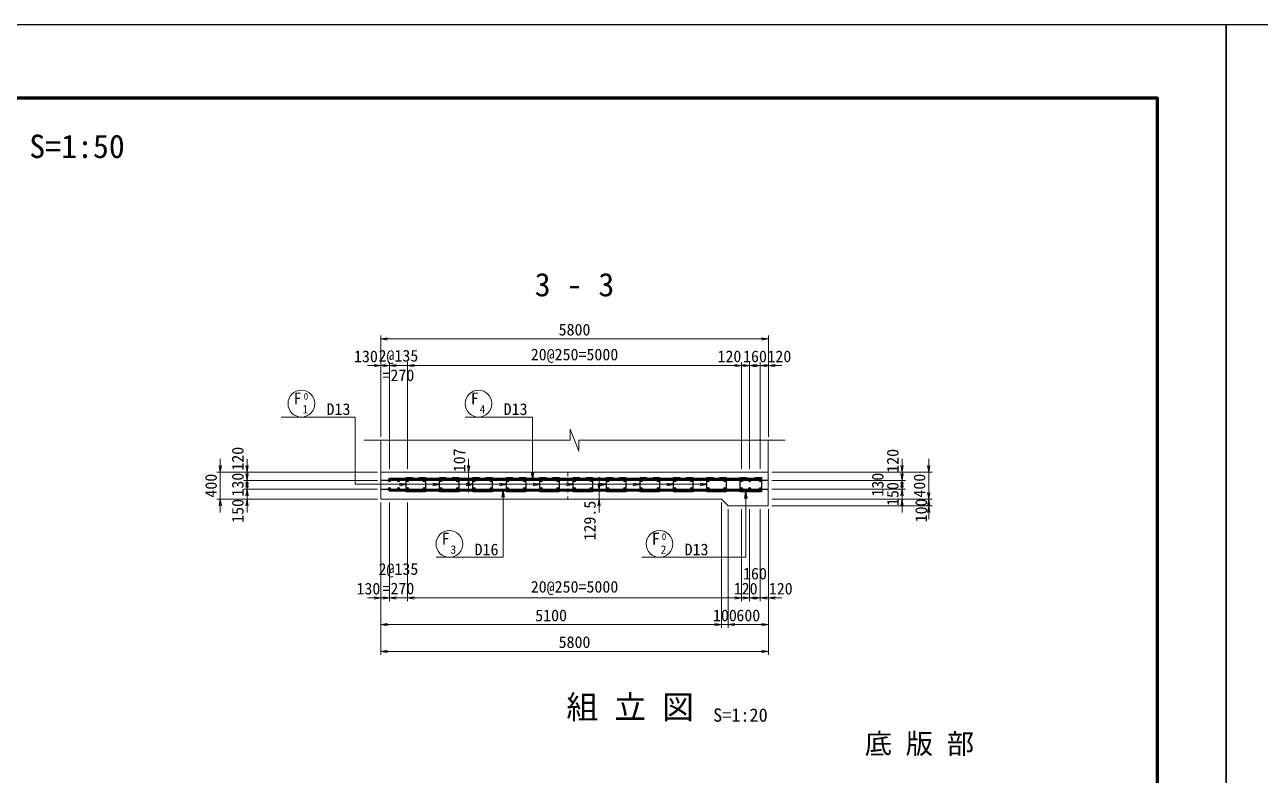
# Model space of a CAD drawing. Header units: millimetres. Extents: x 222124 to 348274, y -62968 to -33268.
# Drawn here: x 246200 to 264687, y -44500 to -33268 of the extents above; entities that cross this region are included whole.
import ezdxf
from ezdxf.enums import TextEntityAlignment as Align

# ---------------------------------------------------------------- set-up
doc = ezdxf.new("R2010")
doc.units = ezdxf.units.MM
doc.header["$LTSCALE"] = 50
doc.header["$PDSIZE"] = 300
doc.linetypes.add('SXF_跳び破線', pattern=[12, 6, -6])
doc.layers.get('Defpoints').update_dxf_attribs({"color": 191})
for name, color, linetype, lineweight in [('D-BGD', 7, 'Continuous', 13), ('D-STR', 1, 'Continuous', 50), ('D-STR-DIM', 7, 'Continuous', 13), ('D-STR-HTXT', 7, 'Continuous', 13), ('D-STR-STR2 @ 1', 7, 'Continuous', 25), ('D-STR-STR3', 1, 'Continuous', 25), ('D-STR-STR5', 7, 'Continuous', 25), ('D-STR-TXT', 7, 'Continuous', 13), ('D-TTL', 2, 'Continuous', 140), ('D-TTL-TXT', 7, 'Continuous', 13)]:
    doc.layers.add(name, color=color, linetype=linetype, lineweight=lineweight)
doc.styles.add('MS ゴシック', font='MS Gothic.ttf')
doc.styles.add('YOKO_GOTHIC', font='MS Gothic.ttf')
doc.dimstyles.new('S50', dxfattribs={"dimscale": 50, "dimtxt": 3.5, "dimasz": 2, "dimexe": 1, "dimexo": 1, "dimgap": 1, "dimtad": 1, "dimdec": 0, "dimzin": 1, "dimdsep": 46, "dimtxsty": 'YOKO_GOTHIC', "dimblk": 'OPEN', "dimcen": 0, "dimclrd": 256, "dimclre": 256, "dimclrt": 256, "dimaunit": 1, "dimadec": 3, "dimazin": 0, "dimtfac": 1, "dimtdec": 0, "dimtix": 1, "dimtmove": 2, "dimatfit": 3, "dimldrblk": 'OPEN', "dimfxl": 1, "dimlwd": -1, "dimlwe": -1, "dimarcsym": 0})

# ---------------------------------------------------------------- blocks, each defined once
blk = doc.blocks.new('a')
at = {"layer": 'D-STR-STR3'}
for radius in [20, 10]:
    blk.add_circle((0, 0), radius, dxfattribs=at)
blk = doc.blocks.new('_Open')
at = {"color": 0, "linetype": 'ByBlock', "lineweight": -2}
for p, q in [((-1, 0.17), (0, 0)), ((-1, -0.17), (0, 0)), ((0, 0), (-1, 0))]:
    blk.add_line(p, q, dxfattribs=at)
blk = doc.blocks.new('*D1837')
at = {"layer": 'D-STR-DIM', "transparency": 16777216}
for p, q in [((252841, -39866), (252841, -39766)), ((252841, -40066), (252841, -39966)), ((252841, -40166), (252841, -40266))]:
    blk.add_line(p, q, dxfattribs=at)
at = {"layer": 'Defpoints', "color": 0, "transparency": 16777216}
for p in [(252841, -39966), (252841, -39966), (252841, -40066)]:
    blk.add_point(p, dxfattribs=at)
at = {"layer": 'D-STR-DIM', "transparency": 16777216, "xscale": 100, "yscale": 100, "zscale": 100}
for p, rotation in [((252841, -39966), 270), ((252841, -40066), 90)]:
    blk.add_blockref('_Open', p, dxfattribs=dict(at, rotation=rotation))
at = {"layer": 'D-STR-DIM', "transparency": 16777216, "insert": (252704, -39786), "char_height": 175, "attachment_point": 5, "rotation": 90, "style": 'YOKO_GOTHIC'}
blk.add_mtext('107', dxfattribs=at)
blk = doc.blocks.new('*D1838')
at = {"layer": 'D-STR-DIM', "transparency": 16777216}
for p, q in [((254794, -40136), (254794, -40036)), ((254794, -40366), (254794, -40236)), ((254794, -40466), (254794, -40566))]:
    blk.add_line(p, q, dxfattribs=at)
at = {"layer": 'Defpoints', "color": 0, "transparency": 16777216}
for p in [(254794, -40236), (254794, -40236), (254794, -40366)]:
    blk.add_point(p, dxfattribs=at)
at = {"layer": 'D-STR-DIM', "transparency": 16777216, "xscale": 100, "yscale": 100, "zscale": 100}
for p, rotation in [((254794, -40236), 270), ((254794, -40366), 90)]:
    blk.add_blockref('_Open', p, dxfattribs=dict(at, rotation=rotation))
at = {"layer": 'D-STR-DIM', "transparency": 16777216, "insert": (254656, -40689), "char_height": 175, "attachment_point": 5, "rotation": 90, "style": 'YOKO_GOTHIC'}
blk.add_mtext('129.5', dxfattribs=at)
blk = doc.blocks.new('*D1779')
at = {"layer": 'D-STR-DIM', "transparency": 16777216}
for p, q in [((259726, -39866), (259726, -39766)), ((257376, -39966), (259776, -39966)), ((259726, -39966), (259726, -40366)), ((257376, -40366), (259776, -40366)), ((259726, -40466), (259726, -40566))]:
    blk.add_line(p, q, dxfattribs=at)
at = {"layer": 'Defpoints', "color": 0, "transparency": 16777216}
for p in [(257326, -39966), (257326, -40366), (259726, -40366)]:
    blk.add_point(p, dxfattribs=at)
at = {"layer": 'D-STR-DIM', "transparency": 16777216, "xscale": 100, "yscale": 100, "zscale": 100}
for p, rotation in [((259726, -39966), 270), ((259726, -40366), 90)]:
    blk.add_blockref('_Open', p, dxfattribs=dict(at, rotation=rotation))
at = {"layer": 'D-STR-DIM', "transparency": 16777216, "insert": (259588, -40166), "char_height": 175, "attachment_point": 5, "rotation": 90, "style": 'YOKO_GOTHIC'}
blk.add_mtext('400', dxfattribs=at)
blk = doc.blocks.new('*D1780')
at = {"layer": 'D-STR-DIM', "transparency": 16777216}
for p, q in [((259326, -39986), (259326, -39886)), ((257376, -40086), (259376, -40086)), ((259326, -40086), (259326, -40216)), ((257376, -40216), (259376, -40216)), ((259326, -40316), (259326, -40416))]:
    blk.add_line(p, q, dxfattribs=at)
at = {"layer": 'Defpoints', "color": 0, "transparency": 16777216}
for p in [(257326, -40086), (257326, -40216), (259326, -40216)]:
    blk.add_point(p, dxfattribs=at)
at = {"layer": 'D-STR-DIM', "transparency": 16777216, "xscale": 100, "yscale": 100, "zscale": 100}
for p, rotation in [((259326, -40086), 270), ((259326, -40216), 90)]:
    blk.add_blockref('_Open', p, dxfattribs=dict(at, rotation=rotation))
at = {"layer": 'D-STR-DIM', "transparency": 16777216, "insert": (258963, -40151), "char_height": 175, "attachment_point": 5, "rotation": 90, "style": 'YOKO_GOTHIC'}
blk.add_mtext('130', dxfattribs=at)
blk = doc.blocks.new('*D1781')
at = {"layer": 'D-STR-DIM', "transparency": 16777216}
for p, q in [((259326, -40116), (259326, -40016)), ((257376, -40216), (259376, -40216)), ((259326, -40216), (259326, -40366)), ((257376, -40366), (259376, -40366)), ((259326, -40466), (259326, -40566))]:
    blk.add_line(p, q, dxfattribs=at)
at = {"layer": 'Defpoints', "color": 0, "transparency": 16777216}
for p in [(257326, -40216), (257326, -40366), (259326, -40366)]:
    blk.add_point(p, dxfattribs=at)
at = {"layer": 'D-STR-DIM', "transparency": 16777216, "xscale": 100, "yscale": 100, "zscale": 100}
for p, rotation in [((259326, -40216), 270), ((259326, -40366), 90)]:
    blk.add_blockref('_Open', p, dxfattribs=dict(at, rotation=rotation))
at = {"layer": 'D-STR-DIM', "transparency": 16777216, "insert": (259188, -40291), "char_height": 175, "attachment_point": 5, "rotation": 90, "style": 'YOKO_GOTHIC'}
blk.add_mtext('150', dxfattribs=at)
blk = doc.blocks.new('*D1782')
at = {"layer": 'D-STR-DIM', "transparency": 16777216}
for p, q in [((259726, -40266), (259726, -40166)), ((257376, -40366), (259776, -40366)), ((257376, -40466), (259776, -40466)), ((259726, -40466), (259726, -40366)), ((259726, -40566), (259726, -40666))]:
    blk.add_line(p, q, dxfattribs=at)
at = {"layer": 'Defpoints', "color": 0, "transparency": 16777216}
for p in [(257326, -40366), (257326, -40466), (259726, -40366)]:
    blk.add_point(p, dxfattribs=at)
at = {"layer": 'D-STR-DIM', "transparency": 16777216, "xscale": 100, "yscale": 100, "zscale": 100}
for p, rotation in [((259726, -40366), 270), ((259726, -40466), 90)]:
    blk.add_blockref('_Open', p, dxfattribs=dict(at, rotation=rotation))
at = {"layer": 'D-STR-DIM', "transparency": 16777216, "insert": (259613, -40537), "char_height": 175, "attachment_point": 5, "rotation": 90, "style": 'YOKO_GOTHIC'}
blk.add_mtext('100', dxfattribs=at)
blk = doc.blocks.new('*D1783')
at = {"layer": 'D-STR-DIM', "transparency": 16777216}
for p, q in [((259326, -39866), (259326, -39766)), ((257376, -39966), (259376, -39966)), ((257376, -40086), (259376, -40086)), ((259326, -40086), (259326, -39966)), ((259326, -40186), (259326, -40286))]:
    blk.add_line(p, q, dxfattribs=at)
at = {"layer": 'Defpoints', "color": 0, "transparency": 16777216}
for p in [(257326, -39966), (257326, -40086), (259326, -39966)]:
    blk.add_point(p, dxfattribs=at)
at = {"layer": 'D-STR-DIM', "transparency": 16777216, "xscale": 100, "yscale": 100, "zscale": 100}
for p, rotation in [((259326, -39966), 270), ((259326, -40086), 90)]:
    blk.add_blockref('_Open', p, dxfattribs=dict(at, rotation=rotation))
at = {"layer": 'D-STR-DIM', "transparency": 16777216, "insert": (259188, -39794), "char_height": 175, "attachment_point": 5, "rotation": 90, "style": 'YOKO_GOTHIC'}
blk.add_mtext('120', dxfattribs=at)
blk = doc.blocks.new('*D1784')
at = {"layer": 'D-STR-DIM', "transparency": 16777216}
for p, q in [((249126, -39866), (249126, -39766)), ((251476, -39966), (249076, -39966)), ((249126, -39966), (249126, -40366)), ((251476, -40366), (249076, -40366)), ((249126, -40466), (249126, -40566))]:
    blk.add_line(p, q, dxfattribs=at)
at = {"layer": 'Defpoints', "color": 0, "transparency": 16777216}
for p in [(251526, -39966), (249126, -40366), (251526, -40366)]:
    blk.add_point(p, dxfattribs=at)
at = {"layer": 'D-STR-DIM', "transparency": 16777216, "xscale": 100, "yscale": 100, "zscale": 100}
for p, rotation in [((249126, -39966), 270), ((249126, -40366), 90)]:
    blk.add_blockref('_Open', p, dxfattribs=dict(at, rotation=rotation))
at = {"layer": 'D-STR-DIM', "transparency": 16777216, "insert": (248988, -40166), "char_height": 175, "attachment_point": 5, "rotation": 90, "style": 'YOKO_GOTHIC'}
blk.add_mtext('400', dxfattribs=at)
blk = doc.blocks.new('*D1785')
at = {"layer": 'D-STR-DIM', "transparency": 16777216}
for p, q in [((249526, -39986), (249526, -39886)), ((251476, -40086), (249476, -40086)), ((249526, -40086), (249526, -40216)), ((251476, -40216), (249476, -40216)), ((249526, -40316), (249526, -40416))]:
    blk.add_line(p, q, dxfattribs=at)
at = {"layer": 'Defpoints', "color": 0, "transparency": 16777216}
for p in [(251526, -40086), (249526, -40216), (251526, -40216)]:
    blk.add_point(p, dxfattribs=at)
at = {"layer": 'D-STR-DIM', "transparency": 16777216, "xscale": 100, "yscale": 100, "zscale": 100}
for p, rotation in [((249526, -40086), 270), ((249526, -40216), 90)]:
    blk.add_blockref('_Open', p, dxfattribs=dict(at, rotation=rotation))
at = {"layer": 'D-STR-DIM', "transparency": 16777216, "insert": (249388, -40151), "char_height": 175, "attachment_point": 5, "rotation": 90, "style": 'YOKO_GOTHIC'}
blk.add_mtext('130', dxfattribs=at)
blk = doc.blocks.new('*D1786')
at = {"layer": 'D-STR-DIM', "transparency": 16777216}
for p, q in [((249526, -40116), (249526, -40016)), ((251476, -40216), (249476, -40216)), ((249526, -40216), (249526, -40366)), ((251476, -40366), (249476, -40366)), ((249526, -40466), (249526, -40566))]:
    blk.add_line(p, q, dxfattribs=at)
at = {"layer": 'Defpoints', "color": 0, "transparency": 16777216}
for p in [(251526, -40216), (249526, -40366), (251526, -40366)]:
    blk.add_point(p, dxfattribs=at)
at = {"layer": 'D-STR-DIM', "transparency": 16777216, "xscale": 100, "yscale": 100, "zscale": 100}
for p, rotation in [((249526, -40216), 270), ((249526, -40366), 90)]:
    blk.add_blockref('_Open', p, dxfattribs=dict(at, rotation=rotation))
at = {"layer": 'D-STR-DIM', "transparency": 16777216, "insert": (249388, -40543), "char_height": 175, "attachment_point": 5, "rotation": 90, "style": 'YOKO_GOTHIC'}
blk.add_mtext('150', dxfattribs=at)
blk = doc.blocks.new('*D1787')
at = {"layer": 'D-STR-DIM', "transparency": 16777216}
for p, q in [((249526, -39866), (249526, -39766)), ((251476, -39966), (249476, -39966)), ((251476, -40086), (249476, -40086)), ((249526, -39966), (249526, -40086)), ((249526, -40186), (249526, -40286))]:
    blk.add_line(p, q, dxfattribs=at)
at = {"layer": 'Defpoints', "color": 0, "transparency": 16777216}
for p in [(249526, -40086), (251526, -39966), (251526, -40086)]:
    blk.add_point(p, dxfattribs=at)
at = {"layer": 'D-STR-DIM', "transparency": 16777216, "xscale": 100, "yscale": 100, "zscale": 100}
for p, rotation in [((249526, -39966), 270), ((249526, -40086), 90)]:
    blk.add_blockref('_Open', p, dxfattribs=dict(at, rotation=rotation))
at = {"layer": 'D-STR-DIM', "transparency": 16777216, "insert": (249388, -39763), "char_height": 175, "attachment_point": 5, "rotation": 90, "style": 'YOKO_GOTHIC'}
blk.add_mtext('120', dxfattribs=at)
blk = doc.blocks.new('*D1788')
at = {"layer": 'D-STR-DIM', "transparency": 16777216}
for p, q in [((251526, -40416), (251526, -42695)), ((257326, -40516), (257326, -42695)), ((251626, -42645), (257226, -42645))]:
    blk.add_line(p, q, dxfattribs=at)
at = {"layer": 'Defpoints', "color": 0, "transparency": 16777216}
for p in [(251526, -40366), (257326, -40466), (257326, -42645)]:
    blk.add_point(p, dxfattribs=at)
at = {"layer": 'D-STR-DIM', "transparency": 16777216, "xscale": 100, "yscale": 100, "zscale": 100, "rotation": 180}
blk.add_blockref('_Open', (251526, -42645), dxfattribs=at)
at = {"layer": 'D-STR-DIM', "transparency": 16777216, "xscale": 100, "yscale": 100, "zscale": 100}
blk.add_blockref('_Open', (257326, -42645), dxfattribs=at)
at = {"layer": 'D-STR-DIM', "transparency": 16777216, "insert": (254426, -42508), "char_height": 175, "attachment_point": 5, "style": 'YOKO_GOTHIC'}
blk.add_mtext('5800', dxfattribs=at)
blk = doc.blocks.new('*D1789')
at = {"layer": 'D-STR-DIM', "transparency": 16777216}
for p, q in [((251526, -40416), (251526, -42295)), ((256626, -40416), (256626, -42295)), ((251626, -42245), (256526, -42245))]:
    blk.add_line(p, q, dxfattribs=at)
at = {"layer": 'Defpoints', "color": 0, "transparency": 16777216}
for p in [(251526, -40366), (256626, -40366), (256626, -42245)]:
    blk.add_point(p, dxfattribs=at)
at = {"layer": 'D-STR-DIM', "transparency": 16777216, "xscale": 100, "yscale": 100, "zscale": 100, "rotation": 180}
blk.add_blockref('_Open', (251526, -42245), dxfattribs=at)
at = {"layer": 'D-STR-DIM', "transparency": 16777216, "xscale": 100, "yscale": 100, "zscale": 100}
blk.add_blockref('_Open', (256626, -42245), dxfattribs=at)
at = {"layer": 'D-STR-DIM', "transparency": 16777216, "insert": (254076, -42108), "char_height": 175, "attachment_point": 5, "style": 'YOKO_GOTHIC'}
blk.add_mtext('5100', dxfattribs=at)
blk = doc.blocks.new('*D1790')
at = {"layer": 'D-STR-DIM', "transparency": 16777216}
for p, q in [((251526, -40416), (251526, -41895)), ((251656, -40416), (251656, -41895)), ((251426, -41845), (251326, -41845)), ((251526, -41845), (251656, -41845)), ((251756, -41845), (251856, -41845))]:
    blk.add_line(p, q, dxfattribs=at)
at = {"layer": 'Defpoints', "color": 0, "transparency": 16777216}
for p in [(251526, -40366), (251656, -40366), (251656, -41845)]:
    blk.add_point(p, dxfattribs=at)
at = {"layer": 'D-STR-DIM', "transparency": 16777216, "xscale": 100, "yscale": 100, "zscale": 100}
blk.add_blockref('_Open', (251526, -41845), dxfattribs=at)
at = {"layer": 'D-STR-DIM', "transparency": 16777216, "xscale": 100, "yscale": 100, "zscale": 100, "rotation": 180}
blk.add_blockref('_Open', (251656, -41845), dxfattribs=at)
at = {"layer": 'D-STR-DIM', "transparency": 16777216, "insert": (251342, -41708), "char_height": 175, "attachment_point": 5, "style": 'YOKO_GOTHIC'}
blk.add_mtext('130', dxfattribs=at)
blk = doc.blocks.new('*D1791')
at = {"layer": 'D-STR-DIM', "transparency": 16777216}
for p, q in [((251926, -40416), (251926, -41895)), ((256926, -40516), (256926, -41895)), ((256826, -41845), (252026, -41845))]:
    blk.add_line(p, q, dxfattribs=at)
at = {"layer": 'Defpoints', "color": 0, "transparency": 16777216}
for p in [(251926, -40366), (256926, -40466), (251926, -41845)]:
    blk.add_point(p, dxfattribs=at)
at = {"layer": 'D-STR-DIM', "transparency": 16777216, "xscale": 100, "yscale": 100, "zscale": 100, "rotation": 180}
blk.add_blockref('_Open', (251926, -41845), dxfattribs=at)
at = {"layer": 'D-STR-DIM', "transparency": 16777216, "xscale": 100, "yscale": 100, "zscale": 100}
blk.add_blockref('_Open', (256926, -41845), dxfattribs=at)
at = {"layer": 'D-STR-DIM', "transparency": 16777216, "insert": (254426, -41698), "char_height": 175, "attachment_point": 5, "style": 'YOKO_GOTHIC'}
blk.add_mtext('20@250=5000', dxfattribs=at)
blk = doc.blocks.new('*D1792')
at = {"layer": 'D-STR-DIM', "transparency": 16777216}
for p, q in [((257206, -40516), (257206, -41895)), ((257326, -40516), (257326, -41895)), ((257106, -41845), (257006, -41845)), ((257326, -41845), (257206, -41845)), ((257426, -41845), (257526, -41845))]:
    blk.add_line(p, q, dxfattribs=at)
at = {"layer": 'Defpoints', "color": 0, "transparency": 16777216}
for p in [(257206, -40466), (257326, -40466), (257206, -41845)]:
    blk.add_point(p, dxfattribs=at)
at = {"layer": 'D-STR-DIM', "transparency": 16777216, "xscale": 100, "yscale": 100, "zscale": 100}
blk.add_blockref('_Open', (257206, -41845), dxfattribs=at)
at = {"layer": 'D-STR-DIM', "transparency": 16777216, "xscale": 100, "yscale": 100, "zscale": 100, "rotation": 180}
blk.add_blockref('_Open', (257326, -41845), dxfattribs=at)
at = {"layer": 'D-STR-DIM', "transparency": 16777216, "insert": (257512, -41708), "char_height": 175, "attachment_point": 5, "style": 'YOKO_GOTHIC'}
blk.add_mtext('120', dxfattribs=at)
blk = doc.blocks.new('*D1793')
at = {"layer": 'D-STR-DIM', "transparency": 16777216}
for p, q in [((256626, -40416), (256626, -42295)), ((256726, -40516), (256726, -42295)), ((256526, -42245), (256426, -42245)), ((256626, -42245), (256726, -42245)), ((256826, -42245), (256926, -42245))]:
    blk.add_line(p, q, dxfattribs=at)
at = {"layer": 'Defpoints', "color": 0, "transparency": 16777216}
for p in [(256626, -40366), (256726, -40466), (256726, -42245)]:
    blk.add_point(p, dxfattribs=at)
at = {"layer": 'D-STR-DIM', "transparency": 16777216, "xscale": 100, "yscale": 100, "zscale": 100}
blk.add_blockref('_Open', (256626, -42245), dxfattribs=at)
at = {"layer": 'D-STR-DIM', "transparency": 16777216, "xscale": 100, "yscale": 100, "zscale": 100, "rotation": 180}
blk.add_blockref('_Open', (256726, -42245), dxfattribs=at)
at = {"layer": 'D-STR-DIM', "transparency": 16777216, "insert": (256676, -42108), "char_height": 175, "attachment_point": 5, "style": 'YOKO_GOTHIC'}
blk.add_mtext('100', dxfattribs=at)
blk = doc.blocks.new('*D1794')
at = {"layer": 'D-STR-DIM', "transparency": 16777216}
for p, q in [((256726, -40516), (256726, -42295)), ((257326, -40516), (257326, -42295)), ((256826, -42245), (257226, -42245))]:
    blk.add_line(p, q, dxfattribs=at)
at = {"layer": 'Defpoints', "color": 0, "transparency": 16777216}
for p in [(256726, -40466), (257326, -40466), (257326, -42245)]:
    blk.add_point(p, dxfattribs=at)
at = {"layer": 'D-STR-DIM', "transparency": 16777216, "xscale": 100, "yscale": 100, "zscale": 100, "rotation": 180}
blk.add_blockref('_Open', (256726, -42245), dxfattribs=at)
at = {"layer": 'D-STR-DIM', "transparency": 16777216, "xscale": 100, "yscale": 100, "zscale": 100}
blk.add_blockref('_Open', (257326, -42245), dxfattribs=at)
at = {"layer": 'D-STR-DIM', "transparency": 16777216, "insert": (257026, -42108), "char_height": 175, "attachment_point": 5, "style": 'YOKO_GOTHIC'}
blk.add_mtext('600', dxfattribs=at)
blk = doc.blocks.new('*D1795')
at = {"layer": 'D-STR-DIM', "transparency": 16777216}
for p, q in [((257046, -40516), (257046, -41895)), ((257206, -40516), (257206, -41895)), ((256946, -41845), (256846, -41845)), ((257046, -41845), (257206, -41845)), ((257306, -41845), (257406, -41845))]:
    blk.add_line(p, q, dxfattribs=at)
at = {"layer": 'Defpoints', "color": 0, "transparency": 16777216}
for p in [(257046, -40466), (257206, -40466), (257206, -41845)]:
    blk.add_point(p, dxfattribs=at)
at = {"layer": 'D-STR-DIM', "transparency": 16777216, "xscale": 100, "yscale": 100, "zscale": 100}
blk.add_blockref('_Open', (257046, -41845), dxfattribs=at)
at = {"layer": 'D-STR-DIM', "transparency": 16777216, "xscale": 100, "yscale": 100, "zscale": 100, "rotation": 180}
blk.add_blockref('_Open', (257206, -41845), dxfattribs=at)
at = {"layer": 'D-STR-DIM', "transparency": 16777216, "insert": (257126, -41483), "char_height": 175, "attachment_point": 5, "style": 'YOKO_GOTHIC'}
blk.add_mtext('160', dxfattribs=at)
blk = doc.blocks.new('*D1796')
at = {"layer": 'D-STR-DIM', "transparency": 16777216}
for p, q in [((256926, -40516), (256926, -41895)), ((257046, -40516), (257046, -41895)), ((256826, -41845), (256726, -41845)), ((256926, -41845), (257046, -41845)), ((257146, -41845), (257246, -41845))]:
    blk.add_line(p, q, dxfattribs=at)
at = {"layer": 'Defpoints', "color": 0, "transparency": 16777216}
for p in [(256926, -40466), (257046, -40466), (257046, -41845)]:
    blk.add_point(p, dxfattribs=at)
at = {"layer": 'D-STR-DIM', "transparency": 16777216, "xscale": 100, "yscale": 100, "zscale": 100}
blk.add_blockref('_Open', (256926, -41845), dxfattribs=at)
at = {"layer": 'D-STR-DIM', "transparency": 16777216, "xscale": 100, "yscale": 100, "zscale": 100, "rotation": 180}
blk.add_blockref('_Open', (257046, -41845), dxfattribs=at)
at = {"layer": 'D-STR-DIM', "transparency": 16777216, "insert": (256986, -41708), "char_height": 175, "attachment_point": 5, "style": 'YOKO_GOTHIC'}
blk.add_mtext('120', dxfattribs=at)
blk = doc.blocks.new('*D1912')
at = {"layer": 'D-STR-DIM', "transparency": 16777216}
for p, q in [((251426, -38369), (251326, -38369)), ((251526, -39434), (251526, -38319)), ((251526, -38369), (251656, -38369)), ((251656, -39916), (251656, -38319)), ((251756, -38369), (251856, -38369))]:
    blk.add_line(p, q, dxfattribs=at)
at = {"layer": 'Defpoints', "color": 0, "transparency": 16777216}
for p in [(251656, -38369), (251526, -39484), (251656, -39966)]:
    blk.add_point(p, dxfattribs=at)
at = {"layer": 'D-STR-DIM', "transparency": 16777216, "xscale": 100, "yscale": 100, "zscale": 100}
blk.add_blockref('_Open', (251526, -38369), dxfattribs=at)
at = {"layer": 'D-STR-DIM', "transparency": 16777216, "xscale": 100, "yscale": 100, "zscale": 100, "rotation": 180}
blk.add_blockref('_Open', (251656, -38369), dxfattribs=at)
at = {"layer": 'D-STR-DIM', "transparency": 16777216, "insert": (251305, -38232), "char_height": 175, "attachment_point": 5, "style": 'YOKO_GOTHIC'}
blk.add_mtext('130', dxfattribs=at)
blk = doc.blocks.new('*D1541')
at = {"layer": 'D-STR-DIM', "transparency": 16777216}
for p, q in [((251926, -39916), (251926, -38319)), ((252026, -38369), (256826, -38369)), ((256926, -39916), (256926, -38319))]:
    blk.add_line(p, q, dxfattribs=at)
at = {"layer": 'Defpoints', "color": 0, "transparency": 16777216}
for p in [(256926, -38369), (251926, -39966), (256926, -39966)]:
    blk.add_point(p, dxfattribs=at)
at = {"layer": 'D-STR-DIM', "transparency": 16777216, "xscale": 100, "yscale": 100, "zscale": 100, "rotation": 180}
blk.add_blockref('_Open', (251926, -38369), dxfattribs=at)
at = {"layer": 'D-STR-DIM', "transparency": 16777216, "xscale": 100, "yscale": 100, "zscale": 100}
blk.add_blockref('_Open', (256926, -38369), dxfattribs=at)
at = {"layer": 'D-STR-DIM', "transparency": 16777216, "insert": (254426, -38222), "char_height": 175, "attachment_point": 5, "style": 'YOKO_GOTHIC'}
blk.add_mtext('20@250=5000', dxfattribs=at)
blk = doc.blocks.new('*D1542')
at = {"layer": 'D-STR-DIM', "transparency": 16777216}
for p, q in [((256826, -38369), (256726, -38369)), ((256926, -39916), (256926, -38319)), ((256926, -38369), (257046, -38369)), ((257046, -39916), (257046, -38319)), ((257146, -38369), (257246, -38369))]:
    blk.add_line(p, q, dxfattribs=at)
at = {"layer": 'Defpoints', "color": 0, "transparency": 16777216}
for p in [(257046, -38369), (256926, -39966), (257046, -39966)]:
    blk.add_point(p, dxfattribs=at)
at = {"layer": 'D-STR-DIM', "transparency": 16777216, "xscale": 100, "yscale": 100, "zscale": 100}
blk.add_blockref('_Open', (256926, -38369), dxfattribs=at)
at = {"layer": 'D-STR-DIM', "transparency": 16777216, "xscale": 100, "yscale": 100, "zscale": 100, "rotation": 180}
blk.add_blockref('_Open', (257046, -38369), dxfattribs=at)
at = {"layer": 'D-STR-DIM', "transparency": 16777216, "insert": (256744, -38232), "char_height": 175, "attachment_point": 5, "style": 'YOKO_GOTHIC'}
blk.add_mtext('120', dxfattribs=at)
blk = doc.blocks.new('*D1543')
at = {"layer": 'D-STR-DIM', "transparency": 16777216}
for p, q in [((256946, -38369), (256846, -38369)), ((257046, -39916), (257046, -38319)), ((257046, -38369), (257206, -38369)), ((257206, -39916), (257206, -38319)), ((257306, -38369), (257406, -38369))]:
    blk.add_line(p, q, dxfattribs=at)
at = {"layer": 'Defpoints', "color": 0, "transparency": 16777216}
for p in [(257206, -38369), (257046, -39966), (257206, -39966)]:
    blk.add_point(p, dxfattribs=at)
at = {"layer": 'D-STR-DIM', "transparency": 16777216, "xscale": 100, "yscale": 100, "zscale": 100}
blk.add_blockref('_Open', (257046, -38369), dxfattribs=at)
at = {"layer": 'D-STR-DIM', "transparency": 16777216, "xscale": 100, "yscale": 100, "zscale": 100, "rotation": 180}
blk.add_blockref('_Open', (257206, -38369), dxfattribs=at)
at = {"layer": 'D-STR-DIM', "transparency": 16777216, "insert": (257126, -38232), "char_height": 175, "attachment_point": 5, "style": 'YOKO_GOTHIC'}
blk.add_mtext('160', dxfattribs=at)
blk = doc.blocks.new('*D1913')
at = {"layer": 'D-STR-DIM', "transparency": 16777216}
for p, q in [((257106, -38369), (257006, -38369)), ((257206, -39916), (257206, -38319)), ((257206, -38369), (257326, -38369)), ((257326, -39434), (257326, -38319)), ((257426, -38369), (257526, -38369))]:
    blk.add_line(p, q, dxfattribs=at)
at = {"layer": 'Defpoints', "color": 0, "transparency": 16777216}
for p in [(257326, -38369), (257326, -39484), (257206, -39966)]:
    blk.add_point(p, dxfattribs=at)
at = {"layer": 'D-STR-DIM', "transparency": 16777216, "xscale": 100, "yscale": 100, "zscale": 100}
blk.add_blockref('_Open', (257206, -38369), dxfattribs=at)
at = {"layer": 'D-STR-DIM', "transparency": 16777216, "xscale": 100, "yscale": 100, "zscale": 100, "rotation": 180}
blk.add_blockref('_Open', (257326, -38369), dxfattribs=at)
at = {"layer": 'D-STR-DIM', "transparency": 16777216, "insert": (257491, -38232), "char_height": 175, "attachment_point": 5, "style": 'YOKO_GOTHIC'}
blk.add_mtext('120', dxfattribs=at)
blk = doc.blocks.new('*D1544')
at = {"layer": 'D-STR-DIM', "transparency": 16777216}
for p, q in [((251526, -39434), (251526, -37919)), ((257226, -37969), (251626, -37969)), ((257326, -39434), (257326, -37919))]:
    blk.add_line(p, q, dxfattribs=at)
at = {"layer": 'Defpoints', "color": 0, "transparency": 16777216}
for p in [(251526, -37969), (251526, -39484), (257326, -39484)]:
    blk.add_point(p, dxfattribs=at)
at = {"layer": 'D-STR-DIM', "transparency": 16777216, "xscale": 100, "yscale": 100, "zscale": 100, "rotation": 180}
blk.add_blockref('_Open', (251526, -37969), dxfattribs=at)
at = {"layer": 'D-STR-DIM', "transparency": 16777216, "xscale": 100, "yscale": 100, "zscale": 100}
blk.add_blockref('_Open', (257326, -37969), dxfattribs=at)
at = {"layer": 'D-STR-DIM', "transparency": 16777216, "insert": (254426, -37832), "char_height": 175, "attachment_point": 5, "style": 'YOKO_GOTHIC'}
blk.add_mtext('5800', dxfattribs=at)
blk = doc.blocks.new('*D1551')
at = {"layer": 'D-STR-DIM', "transparency": 16777216}
for p, q in [((251556, -38369), (251456, -38369)), ((251656, -39916), (251656, -38319)), ((251656, -38369), (251926, -38369)), ((251926, -39916), (251926, -38319)), ((252026, -38369), (252126, -38369))]:
    blk.add_line(p, q, dxfattribs=at)
at = {"layer": 'Defpoints', "color": 0, "transparency": 16777216}
for p in [(251926, -38369), (251656, -39966), (251926, -39966)]:
    blk.add_point(p, dxfattribs=at)
at = {"layer": 'D-STR-DIM', "transparency": 16777216, "xscale": 100, "yscale": 100, "zscale": 100}
blk.add_blockref('_Open', (251656, -38369), dxfattribs=at)
at = {"layer": 'D-STR-DIM', "transparency": 16777216, "xscale": 100, "yscale": 100, "zscale": 100, "rotation": 180}
blk.add_blockref('_Open', (251926, -38369), dxfattribs=at)
at = {"layer": 'D-STR-DIM', "transparency": 16777216, "insert": (251791, -38369), "char_height": 175, "attachment_point": 5, "style": 'YOKO_GOTHIC'}
blk.add_mtext('2@135\\P=270', dxfattribs=at)
blk = doc.blocks.new('*D1552')
at = {"layer": 'D-STR-DIM', "transparency": 16777216}
for p, q in [((251656, -40416), (251656, -41895)), ((251926, -40416), (251926, -41895)), ((251556, -41845), (251456, -41845)), ((251656, -41845), (251926, -41845)), ((252026, -41845), (252126, -41845))]:
    blk.add_line(p, q, dxfattribs=at)
at = {"layer": 'Defpoints', "color": 0, "transparency": 16777216}
for p in [(251656, -40366), (251926, -40366), (251926, -41845)]:
    blk.add_point(p, dxfattribs=at)
at = {"layer": 'D-STR-DIM', "transparency": 16777216, "xscale": 100, "yscale": 100, "zscale": 100}
blk.add_blockref('_Open', (251656, -41845), dxfattribs=at)
at = {"layer": 'D-STR-DIM', "transparency": 16777216, "xscale": 100, "yscale": 100, "zscale": 100, "rotation": 180}
blk.add_blockref('_Open', (251926, -41845), dxfattribs=at)
at = {"layer": 'D-STR-DIM', "transparency": 16777216, "insert": (251791, -41560), "char_height": 175, "attachment_point": 5, "style": 'YOKO_GOTHIC'}
blk.add_mtext('2@135\\P=270', dxfattribs=at)

msp = doc.modelspace()

# ---------------------------------------------------------------- linework, layer by layer
at = {"layer": 'D-BGD'}
for p, q in [((251525.8, -39483.6), (251525.8, -40365.9)), ((257325.8, -39483.6), (257325.8, -40465.9)), ((257325.8, -39965.9), (251525.8, -39965.9)), ((256625.8, -40365.9), (251525.8, -40365.9)), ((256625.8, -40365.9), (256725.8, -40465.9)), ((256725.8, -40465.9), (257325.8, -40465.9))]:
    msp.add_line(p, q, dxfattribs=at)
at = {"layer": 'D-BGD', "linetype": 'SXF_跳び破線', "ltscale": 0.2}
msp.add_line((254325.8, -39965.9), (254325.8, -40365.9), dxfattribs=at)
at = {"layer": 'D-STR'}
for p, q in [((251655.8, -40065.9), (257205.8, -40065.9)), ((251655.8, -40235.9), (257205.8, -40235.9))]:
    msp.add_line(p, q, dxfattribs=at)
at = {"layer": 'D-STR-HTXT'}
for p, q in [((250035.5, -39138.3), (251145.8, -39138.3)), ((251145.8, -40144.9), (251145.8, -39138.3)), ((252789.5, -39138.3), (253796.1, -39138.3)), ((251145.8, -40144.9), (256405.8, -40144.9)), ((252354.3, -41238), (253360.8, -41238)), ((256990.6, -41238), (255431.1, -41238))]:
    msp.add_line(p, q, dxfattribs=at)
msp.add_lwpolyline([(257575.8, -39483.6), (254490.8, -39483.6), (254490.8, -39648.6), (254360.8, -39318.6), (254360.8, -39483.6), (251275.8, -39483.6)], dxfattribs=at)
for centre in [(250339.2, -38938.3), (252989.5, -38938.3), (252554.3, -41038), (255697.4, -41038)]:
    msp.add_circle(centre, 200, dxfattribs=at)
at = {"layer": 'D-STR-STR5'}
for points in [[(252095.8, -40045.9), (252195.8, -40045.9), (252195.8, -40255.9), (251905.8, -40255.9), (251905.8, -40045.9), (252005.8, -40045.9)], [(252595.8, -40045.9), (252695.8, -40045.9), (252695.8, -40255.9), (252405.8, -40255.9), (252405.8, -40045.9), (252505.8, -40045.9)], [(253095.8, -40045.9), (253195.8, -40045.9), (253195.8, -40255.9), (252905.8, -40255.9), (252905.8, -40045.9), (253005.8, -40045.9)], [(253595.8, -40045.9), (253695.8, -40045.9), (253695.8, -40255.9), (253405.8, -40255.9), (253405.8, -40045.9), (253505.8, -40045.9)], [(254095.8, -40045.9), (254195.8, -40045.9), (254195.8, -40255.9), (253905.8, -40255.9), (253905.8, -40045.9), (254005.8, -40045.9)], [(254595.8, -40045.9), (254695.8, -40045.9), (254695.8, -40255.9), (254405.8, -40255.9), (254405.8, -40045.9), (254505.8, -40045.9)], [(255095.8, -40045.9), (255195.8, -40045.9), (255195.8, -40255.9), (254905.8, -40255.9), (254905.8, -40045.9), (255005.8, -40045.9)], [(255595.8, -40045.9), (255695.8, -40045.9), (255695.8, -40255.9), (255405.8, -40255.9), (255405.8, -40045.9), (255505.8, -40045.9)], [(256095.8, -40045.9), (256195.8, -40045.9), (256195.8, -40255.9), (255905.8, -40255.9), (255905.8, -40045.9), (256005.8, -40045.9)], [(256595.8, -40045.9), (256695.8, -40045.9), (256695.8, -40255.9), (256405.8, -40255.9), (256405.8, -40045.9), (256505.8, -40045.9)], [(257125.8, -40045.9), (257225.8, -40045.9), (257225.8, -40255.9), (256905.8, -40255.9), (256905.8, -40045.9), (257005.8, -40045.9)]]:
    msp.add_lwpolyline(points, dxfattribs=at)
at = {"layer": 'D-TTL'}
msp.add_lwpolyline([(223149.2, -34367.9), (223149.2, -61867.9), (263149.2, -61867.9), (263149.2, -34367.9)], close=True, dxfattribs=at)
at = {"layer": 'Defpoints'}
for p, q in [((251525.8, -40085.9), (257325.8, -40085.9)), ((251525.8, -40215.9), (257325.8, -40215.9))]:
    msp.add_line(p, q, dxfattribs=at)
at = {"layer": 'Defpoints', "color": 1}
for points in [[(222124.2, -33267.9), (222124.2, -62967.9), (264174.2, -62967.9), (264174.2, -33267.9)], [(264174.2, -33267.9), (264174.2, -62967.9), (306224.2, -62967.9), (306224.2, -33267.9)]]:
    msp.add_lwpolyline(points, close=True, dxfattribs=at)

# ---------------------------------------------------------------- block references
at = {"layer": 'D-STR-STR2 @ 1', "xscale": -1}
for p in [(251655.8, -40085.9), (251790.8, -40085.9), (251925.8, -40085.9), (252175.8, -40085.9), (252425.8, -40085.9), (252675.8, -40085.9), (252925.8, -40085.9), (253175.8, -40085.9), (253425.8, -40085.9), (253675.8, -40085.9), (253925.8, -40085.9), (254175.8, -40085.9), (254425.8, -40085.9), (254675.8, -40085.9), (254925.8, -40085.9), (255175.8, -40085.9), (255425.8, -40085.9), (255675.8, -40085.9), (255925.8, -40085.9), (256175.8, -40085.9), (256425.8, -40085.9), (256675.8, -40085.9), (256925.8, -40085.9), (257045.8, -40085.9), (257205.8, -40085.9), (251655.8, -40215.9), (251790.8, -40215.9), (251925.8, -40215.9), (252175.8, -40215.9), (252425.8, -40215.9), (252675.8, -40215.9), (252925.8, -40215.9), (253175.8, -40215.9), (253425.8, -40215.9), (253675.8, -40215.9), (253925.8, -40215.9), (254175.8, -40215.9), (254425.8, -40215.9), (254675.8, -40215.9), (254925.8, -40215.9), (255175.8, -40215.9), (255425.8, -40215.9), (255675.8, -40215.9), (255925.8, -40215.9), (256175.8, -40215.9), (256425.8, -40215.9), (256675.8, -40215.9), (256925.8, -40215.9), (257045.8, -40215.9), (257205.8, -40215.9)]:
    msp.add_blockref('a', p, dxfattribs=at)

# ---------------------------------------------------------------- texts
at = {"layer": 'D-STR-TXT', "style": 'YOKO_GOTHIC'}
for s, height, p in [('3 - 3', 350, (254425.8, -37332.3)), ('F', 175, (250282.9, -38946.6)), ('0', 100, (250407.3, -38878.1)), ('F', 175, (252933.2, -38946.6)), ('1', 125, (250398.6, -39084.4)), ('4', 125, (253048.9, -39084.4)), ('F', 175, (252498, -41046.3)), ('F', 175, (255641.1, -41046.3)), ('0', 100, (255765.5, -40977.8)), ('3', 125, (252613.7, -41184.1)), ('2', 125, (255756.8, -41184.1))]:
    msp.add_text(s, height=height, dxfattribs=at).set_placement(p, align=Align.CENTER)
for s, p in [('D13', (250715.7, -39108.3)), ('D13', (253366, -39108.3)), ('D16', (252930.8, -41208)), ('D13', (256073.9, -41208))]:
    msp.add_text(s, height=175, dxfattribs=at).set_placement(p)
at = {"layer": 'D-TTL-TXT'}
for s, height, style, p in [('S=1:50', 350, 'MS ゴシック', (246982.5, -35367.9)), ('組 立 図', 350, 'YOKO_GOTHIC', (255258.6, -43758.1)), ('S=1:20', 200, 'YOKO_GOTHIC', (256908.4, -43758.1))]:
    msp.add_text(s, height=height, dxfattribs=dict(at, style=style)).set_placement(p, align=Align.BOTTOM_CENTER)
at = {"layer": 'D-TTL-TXT', "style": 'YOKO_GOTHIC'}
msp.add_text('底 版 部', height=300, dxfattribs=at).set_placement((259586.3, -44177.5), align=Align.CENTER)

# ---------------------------------------------------------------- dimensions: what is measured, and where the dimension line sits
at = {"layer": 'D-STR-DIM'}
for base, p1, p2, picture, middle in [((251525.8, -37969.1), (257325.8, -39483.6), (251525.8, -39483.6), '*D1544', (254425.8, -37831.6)), ((257205.8, -38369.1), (257045.8, -39965.9), (257205.8, -39965.9), '*D1543', (257125.8, -38231.6)), ((257325.8, -42645.3), (251525.8, -40365.9), (257325.8, -40465.9), '*D1788', (254425.8, -42507.8)), ((256625.8, -42245.3), (251525.8, -40365.9), (256625.8, -40365.9), '*D1789', (254075.8, -42107.8)), ((256725.8, -42245.3), (256625.8, -40365.9), (256725.8, -40465.9), '*D1793', (256675.8, -42107.8)), ((257325.8, -42245.3), (256725.8, -40465.9), (257325.8, -40465.9), '*D1794', (257025.8, -42107.8)), ((257045.8, -41845.3), (256925.8, -40465.9), (257045.8, -40465.9), '*D1796', (256985.8, -41707.8))]:
    dim = msp.add_linear_dim(base=base, p1=p1, p2=p2, dimstyle='S50', dxfattribs=at)
    dim.commit()
    dim.dimension.update_dxf_attribs({"geometry": picture, "text_midpoint": middle})
for base, p1, p2, picture, middle in [((251655.8, -38369.1), (251525.8, -39483.6), (251655.8, -39965.9), '*D1912', (251305.5, -38231.6)), ((257045.8, -38369.1), (256925.8, -39965.9), (257045.8, -39965.9), '*D1542', (256743.7, -38231.6)), ((257325.8, -38369.1), (257205.8, -39965.9), (257325.8, -39483.6), '*D1913', (257490.8, -38231.6)), ((251655.8, -41845.3), (251525.8, -40365.9), (251655.8, -40365.9), '*D1790', (251341.5, -41707.8)), ((257205.8, -41845.3), (257045.8, -40465.9), (257205.8, -40465.9), '*D1795', (257125.8, -41482.8))]:
    dim = msp.add_linear_dim(base=base, p1=p1, p2=p2, dimstyle='S50', dxfattribs=at)
    dim.commit()
    dim.dimension.update_dxf_attribs({"geometry": picture, "text_midpoint": middle, "dimtype": 160})
dim = msp.add_linear_dim(base=(251925.8, -38369.1), p1=(251655.8, -39965.9), p2=(251925.8, -39965.9), text='2@135\\P=<>', dimstyle='S50', dxfattribs=at)
dim.commit()
dim.dimension.update_dxf_attribs({"geometry": '*D1551', "text_midpoint": (251790.8, -38369.1), "dimtype": 160})
for base, p1, p2, text, picture, middle in [((256925.8, -38369.1), (251925.8, -39965.9), (256925.8, -39965.9), '20@250=<>', '*D1541', (254425.8, -38222.3)), ((251925.8, -41845.3), (251655.8, -40365.9), (251925.8, -40365.9), '2@135\\P=<>', '*D1552', (251790.8, -41559.7))]:
    dim = msp.add_linear_dim(base=base, p1=p1, p2=p2, text=text, dimstyle='S50', dxfattribs=at)
    dim.commit()
    dim.dimension.update_dxf_attribs({"geometry": picture, "text_midpoint": middle})
for base, p1, p2, angle, picture, middle in [((249525.8, -40085.9), (251525.8, -39965.9), (251525.8, -40085.9), 90, '*D1787', (249388.3, -39763.2)), ((259325.8, -39965.9), (257325.8, -40085.9), (257325.8, -39965.9), 90, '*D1783', (259188.3, -39794.3)), ((259325.8, -40215.9), (257325.8, -40085.9), (257325.8, -40215.9), 90, '*D1780', (258963.3, -40150.9)), ((249525.8, -40365.9), (251525.8, -40215.9), (251525.8, -40365.9), 90, '*D1786', (249388.3, -40543.2)), ((259725.8, -40365.9), (257325.8, -40465.9), (257325.8, -40365.9), 90, '*D1782', (259613.3, -40537.3)), ((257205.8, -41845.3), (257325.8, -40465.9), (257205.8, -40465.9), 180, '*D1792', (257512.4, -41707.8))]:
    dim = msp.add_linear_dim(base=base, p1=p1, p2=p2, angle=angle, dimstyle='S50', dxfattribs=at)
    dim.commit()
    dim.dimension.update_dxf_attribs({"geometry": picture, "text_midpoint": middle, "dimtype": 160})
for base, p1, p2, text, picture, middle in [((252841.5, -39965.9), (252841.5, -40065.9), (252841.5, -39965.9), '107', '*D1837', (252704, -39786)), ((254793.6, -40235.9), (254793.6, -40365.9), (254793.6, -40235.9), '129.5', '*D1838', (254656.1, -40689))]:
    dim = msp.add_linear_dim(base=base, p1=p1, p2=p2, angle=90, text=text, dimstyle='S50', dxfattribs=at)
    dim.commit()
    dim.dimension.update_dxf_attribs({"geometry": picture, "text_midpoint": middle, "dimtype": 160})
for base, p1, p2, picture, middle in [((249125.8, -40365.9), (251525.8, -39965.9), (251525.8, -40365.9), '*D1784', (248988.3, -40165.9)), ((249525.8, -40215.9), (251525.8, -40085.9), (251525.8, -40215.9), '*D1785', (249388.3, -40150.9)), ((259725.8, -40365.9), (257325.8, -39965.9), (257325.8, -40365.9), '*D1779', (259588.3, -40165.9)), ((259325.8, -40365.9), (257325.8, -40215.9), (257325.8, -40365.9), '*D1781', (259188.3, -40290.9))]:
    dim = msp.add_linear_dim(base=base, p1=p1, p2=p2, angle=90, dimstyle='S50', dxfattribs=at)
    dim.commit()
    dim.dimension.update_dxf_attribs({"geometry": picture, "text_midpoint": middle})
dim = msp.add_linear_dim(base=(251925.8, -41845.3), p1=(256925.8, -40465.9), p2=(251925.8, -40365.9), angle=180, text='20@250=<>', dimstyle='S50', dxfattribs=at)
dim.commit()
dim.dimension.update_dxf_attribs({"geometry": '*D1791', "text_midpoint": (254425.8, -41698.5)})

# ---------------------------------------------------------------- leaders
at = {"layer": 'D-STR-HTXT'}
for points in [[(253796.1, -40065.9), (253796.1, -39138.3)], [(251905.8, -40144.9), (251610.9, -40144.9)], [(252405.8, -40144.9), (252110.9, -40144.9)], [(252905.8, -40144.9), (252610.9, -40144.9)], [(253405.8, -40144.9), (253110.9, -40144.9)], [(253360.8, -40235.9), (253360.8, -41238)], [(253905.8, -40144.9), (253610.9, -40144.9)], [(254405.8, -40144.9), (254110.9, -40144.9)], [(254905.8, -40144.9), (254610.9, -40144.9)], [(255405.8, -40144.9), (255110.9, -40144.9)], [(255905.8, -40144.9), (255610.9, -40144.9)], [(256405.8, -40144.9), (256110.9, -40144.9)], [(256990.6, -40255.9), (256990.6, -41238)]]:
    msp.add_leader(points, dimstyle='S50', dxfattribs=at)

doc.saveas('drawing.dxf')
